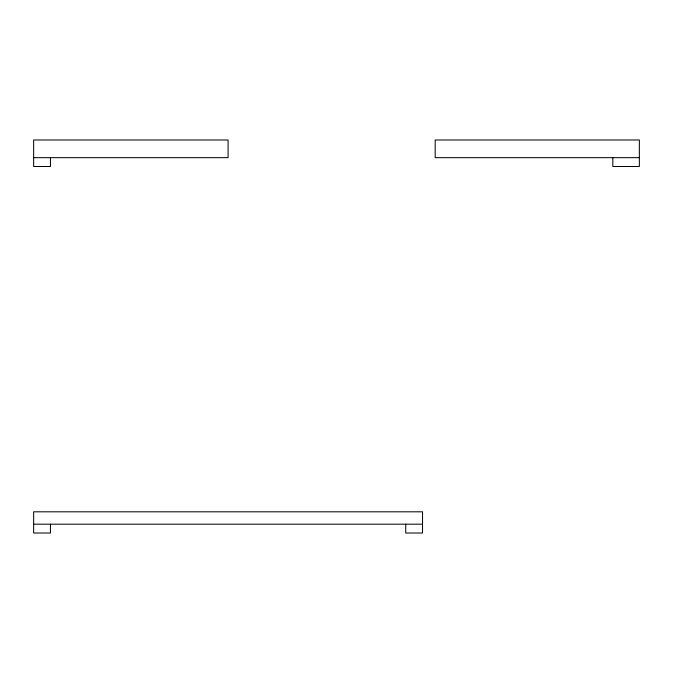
<?xml version="1.0" encoding="UTF-8"?>
<svg xmlns="http://www.w3.org/2000/svg" width="673" height="673" viewBox="0 0 673 673"><rect width="100%" height="100%" fill="white"/><g stroke="black" fill="none" stroke-linecap="round" stroke-linejoin="round"><path stroke-width="1.01" d="M33.65 157.659L228.088 157.659L228.088 139.984L33.65 139.984L33.65 166.5L50.441 166.5L50.441 157.659M639.35 157.659L435.187 157.659L435.187 139.984L639.35 139.984L639.35 166.5L612.834 166.5L612.834 157.659M33.65 524.183L422.535 524.183M405.743 524.183L405.743 533.016L422.535 533.016L422.535 511.808L33.65 511.808L33.65 533.016L50.441 533.016L50.441 524.183"/></g></svg>
